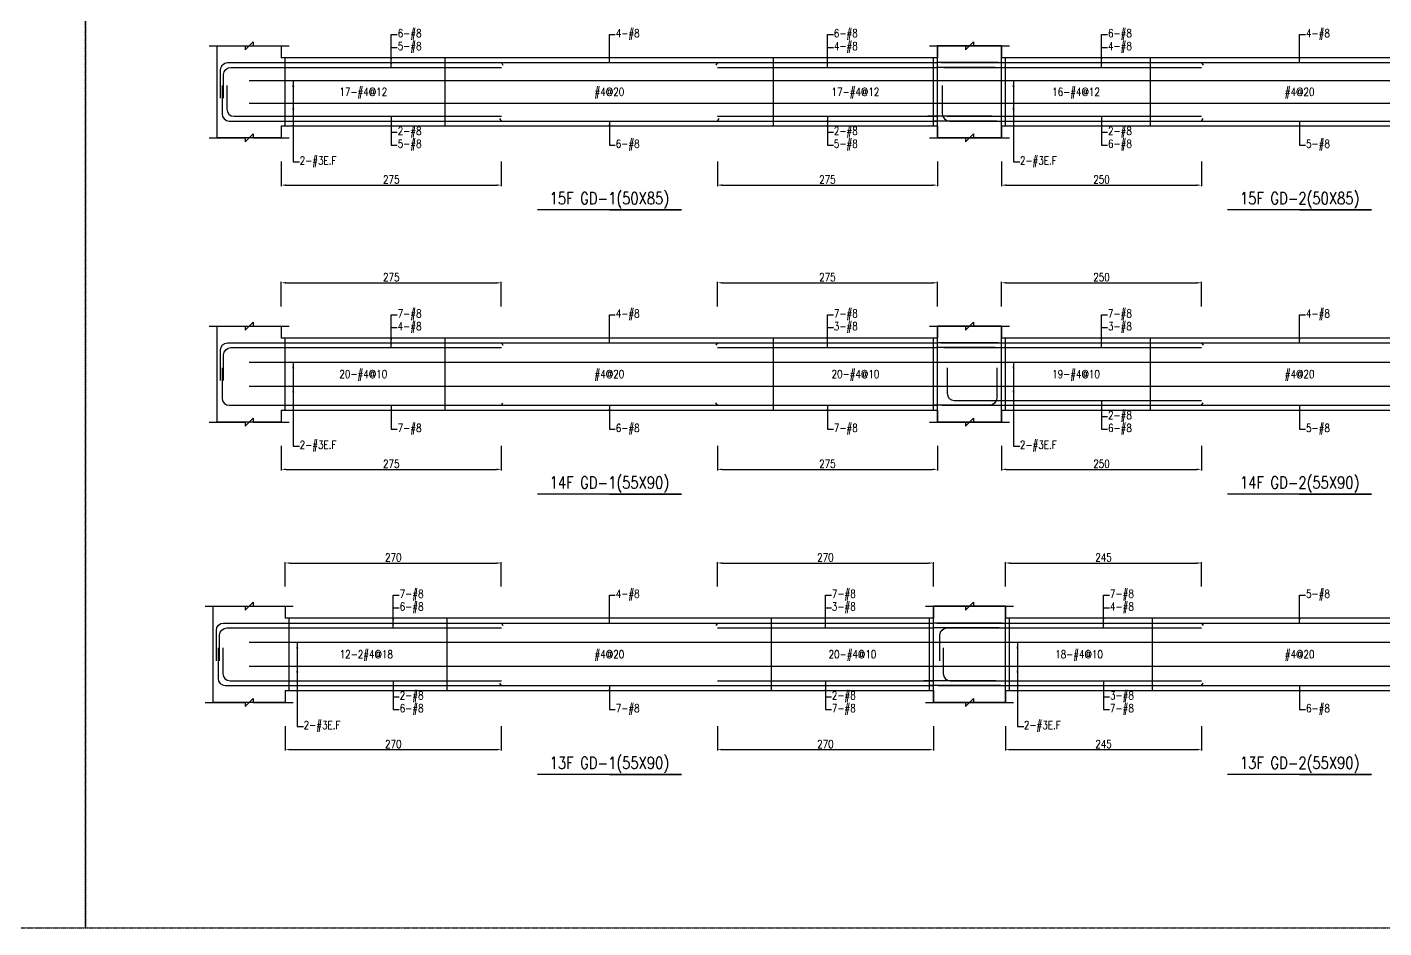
# Model space of a CAD drawing. Header units: millimetres. Extents: x 0 to 84580, y -12276 to 4373.
# Drawn here: x 35759 to 37454, y -6138 to -5013 of the extents above; entities that cross this region are included whole.
import ezdxf
from ezdxf.enums import TextEntityAlignment as Align

# ---------------------------------------------------------------- set-up
doc = ezdxf.new("R2010")
doc.units = ezdxf.units.MM
doc.header["$MEASUREMENT"] = 0
doc.linetypes.add('CENTER', pattern=[2, 1.25, -0.25, 0.25, -0.25])
for name, color, linetype in [('S-DIM', 2, 'Continuous'), ('S-GRID', 1, 'CENTER'), ('S-LEADER', 2, 'Continuous'), ('S-RC', 130, 'Continuous'), ('S-REINF', 6, 'Continuous'), ('S-TEXT', 2, 'Continuous')]:
    doc.layers.add(name, color=color, linetype=linetype)
doc.styles.add('CS4', font='romans.shx', dxfattribs={"width": 0.8, "bigfont": 'lsp.shx'})
doc.styles.get("Standard").update_dxf_attribs({"font": 'arial.ttf'})
doc.dimstyles.new('ISO-25', dxfattribs={"dimtxt": 2.5, "dimasz": 2.5, "dimexe": 1.25, "dimexo": 0.625, "dimtad": 1, "dimtxsty": 'Standard', "dimcen": 2.5, "dimadec": 0, "dimazin": 0, "dimtfac": 1, "dimtmove": 0, "dimatfit": 3, "dimfxl": 0, "dimarcsym": 0})

# ---------------------------------------------------------------- blocks, each defined once
blk = doc.blocks.new('*D1484')
at = {"layer": 'DEFPOINTS', "color": 0, "transparency": 16777216}
for p in [(36351.5, -5682.4), (36081.5, -5712.4), (36351.5, -5712.4)]:
    blk.add_point(p, dxfattribs=at)
at = {"layer": 'S-DIM', "color": 0, "lineweight": -2, "transparency": 16777216}
for p, q in [((36081.5, -5711.8), (36081.5, -5681.1)), ((36087.5, -5682.4), (36345.5, -5682.4)), ((36351.5, -5711.8), (36351.5, -5681.1))]:
    blk.add_line(p, q, dxfattribs=at)
at = {"layer": 'S-DIM', "color": 0, "transparency": 16777216}
for points in [[(36087.5, -5681.4), (36087.5, -5683.4), (36081.5, -5682.4)], [(36345.5, -5681.4), (36345.5, -5683.4), (36351.5, -5682.4)]]:
    blk.add_solid(points, dxfattribs=at)
at = {"layer": 'S-DIM', "color": 0, "transparency": 16777216, "insert": (36216.5, -5675.4), "char_height": 10, "attachment_point": 5, "style": 'CS4'}
blk.add_mtext('270', dxfattribs=at)
blk = doc.blocks.new('*D1485')
at = {"layer": 'DEFPOINTS', "color": 0, "transparency": 16777216}
for p in [(36891.5, -5682.4), (36621.5, -5712.4), (36891.5, -5712.4)]:
    blk.add_point(p, dxfattribs=at)
at = {"layer": 'S-DIM', "color": 0, "lineweight": -2, "transparency": 16777216}
for p, q in [((36621.5, -5711.8), (36621.5, -5681.1)), ((36627.5, -5682.4), (36885.5, -5682.4)), ((36891.5, -5711.8), (36891.5, -5681.1))]:
    blk.add_line(p, q, dxfattribs=at)
at = {"layer": 'S-DIM', "color": 0, "transparency": 16777216}
for points in [[(36627.5, -5681.4), (36627.5, -5683.4), (36621.5, -5682.4)], [(36885.5, -5681.4), (36885.5, -5683.4), (36891.5, -5682.4)]]:
    blk.add_solid(points, dxfattribs=at)
at = {"layer": 'S-DIM', "color": 0, "transparency": 16777216, "insert": (36756.5, -5675.4), "char_height": 10, "attachment_point": 5, "style": 'CS4'}
blk.add_mtext('270', dxfattribs=at)
blk = doc.blocks.new('*D1486')
at = {"layer": 'DEFPOINTS', "color": 0, "transparency": 16777216}
for p in [(36081.5, -5885.4), (36351.5, -5885.4), (36351.5, -5915.4)]:
    blk.add_point(p, dxfattribs=at)
at = {"layer": 'S-DIM', "color": 0, "lineweight": -2, "transparency": 16777216}
for p, q in [((36081.5, -5886), (36081.5, -5916.6)), ((36351.5, -5886), (36351.5, -5916.6)), ((36087.5, -5915.4), (36345.5, -5915.4))]:
    blk.add_line(p, q, dxfattribs=at)
at = {"layer": 'S-DIM', "color": 0, "transparency": 16777216}
for points in [[(36087.5, -5914.4), (36087.5, -5916.4), (36081.5, -5915.4)], [(36345.5, -5914.4), (36345.5, -5916.4), (36351.5, -5915.4)]]:
    blk.add_solid(points, dxfattribs=at)
at = {"layer": 'S-DIM', "color": 0, "transparency": 16777216, "insert": (36216.5, -5908.4), "char_height": 10, "attachment_point": 5, "style": 'CS4'}
blk.add_mtext('270', dxfattribs=at)
blk = doc.blocks.new('*D1487')
at = {"layer": 'DEFPOINTS', "color": 0, "transparency": 16777216}
for p in [(36621.5, -5885.4), (36891.5, -5885.4), (36891.5, -5915.4)]:
    blk.add_point(p, dxfattribs=at)
at = {"layer": 'S-DIM', "color": 0, "lineweight": -2, "transparency": 16777216}
for p, q in [((36621.5, -5886), (36621.5, -5916.6)), ((36891.5, -5886), (36891.5, -5916.6)), ((36627.5, -5915.4), (36885.5, -5915.4))]:
    blk.add_line(p, q, dxfattribs=at)
at = {"layer": 'S-DIM', "color": 0, "transparency": 16777216}
for points in [[(36627.5, -5914.4), (36627.5, -5916.4), (36621.5, -5915.4)], [(36885.5, -5914.4), (36885.5, -5916.4), (36891.5, -5915.4)]]:
    blk.add_solid(points, dxfattribs=at)
at = {"layer": 'S-DIM', "color": 0, "transparency": 16777216, "insert": (36756.5, -5908.4), "char_height": 10, "attachment_point": 5, "style": 'CS4'}
blk.add_mtext('270', dxfattribs=at)
blk = doc.blocks.new('*D1488')
at = {"layer": 'DEFPOINTS', "color": 0, "transparency": 16777216}
for p in [(36351.5, -5332.4), (36076.5, -5362.4), (36351.5, -5362.4)]:
    blk.add_point(p, dxfattribs=at)
at = {"layer": 'S-DIM', "color": 0, "lineweight": -2, "transparency": 16777216}
for p, q in [((36076.5, -5361.8), (36076.5, -5331.1)), ((36082.5, -5332.4), (36345.5, -5332.4)), ((36351.5, -5361.8), (36351.5, -5331.1))]:
    blk.add_line(p, q, dxfattribs=at)
at = {"layer": 'S-DIM', "color": 0, "transparency": 16777216}
for points in [[(36082.5, -5331.4), (36082.5, -5333.4), (36076.5, -5332.4)], [(36345.5, -5331.4), (36345.5, -5333.4), (36351.5, -5332.4)]]:
    blk.add_solid(points, dxfattribs=at)
at = {"layer": 'S-DIM', "color": 0, "transparency": 16777216, "insert": (36214, -5325.4), "char_height": 10, "attachment_point": 5, "style": 'CS4'}
blk.add_mtext('275', dxfattribs=at)
blk = doc.blocks.new('*D1489')
at = {"layer": 'DEFPOINTS', "color": 0, "transparency": 16777216}
for p in [(36896.5, -5332.4), (36621.5, -5362.4), (36896.5, -5362.4)]:
    blk.add_point(p, dxfattribs=at)
at = {"layer": 'S-DIM', "color": 0, "lineweight": -2, "transparency": 16777216}
for p, q in [((36621.5, -5361.8), (36621.5, -5331.1)), ((36627.5, -5332.4), (36890.5, -5332.4)), ((36896.5, -5361.8), (36896.5, -5331.1))]:
    blk.add_line(p, q, dxfattribs=at)
at = {"layer": 'S-DIM', "color": 0, "transparency": 16777216}
for points in [[(36627.5, -5331.4), (36627.5, -5333.4), (36621.5, -5332.4)], [(36890.5, -5331.4), (36890.5, -5333.4), (36896.5, -5332.4)]]:
    blk.add_solid(points, dxfattribs=at)
at = {"layer": 'S-DIM', "color": 0, "transparency": 16777216, "insert": (36759, -5325.4), "char_height": 10, "attachment_point": 5, "style": 'CS4'}
blk.add_mtext('275', dxfattribs=at)
blk = doc.blocks.new('*D1490')
at = {"layer": 'DEFPOINTS', "color": 0, "transparency": 16777216}
for p in [(36076.5, -5535.4), (36351.5, -5535.4), (36351.5, -5565.4)]:
    blk.add_point(p, dxfattribs=at)
at = {"layer": 'S-DIM', "color": 0, "lineweight": -2, "transparency": 16777216}
for p, q in [((36076.5, -5536), (36076.5, -5566.6)), ((36351.5, -5536), (36351.5, -5566.6)), ((36082.5, -5565.4), (36345.5, -5565.4))]:
    blk.add_line(p, q, dxfattribs=at)
at = {"layer": 'S-DIM', "color": 0, "transparency": 16777216}
for points in [[(36082.5, -5564.4), (36082.5, -5566.4), (36076.5, -5565.4)], [(36345.5, -5564.4), (36345.5, -5566.4), (36351.5, -5565.4)]]:
    blk.add_solid(points, dxfattribs=at)
at = {"layer": 'S-DIM', "color": 0, "transparency": 16777216, "insert": (36214, -5558.4), "char_height": 10, "attachment_point": 5, "style": 'CS4'}
blk.add_mtext('275', dxfattribs=at)
blk = doc.blocks.new('*D1491')
at = {"layer": 'DEFPOINTS', "color": 0, "transparency": 16777216}
for p in [(36621.5, -5535.4), (36896.5, -5535.4), (36896.5, -5565.4)]:
    blk.add_point(p, dxfattribs=at)
at = {"layer": 'S-DIM', "color": 0, "lineweight": -2, "transparency": 16777216}
for p, q in [((36621.5, -5536), (36621.5, -5566.6)), ((36896.5, -5536), (36896.5, -5566.6)), ((36627.5, -5565.4), (36890.5, -5565.4))]:
    blk.add_line(p, q, dxfattribs=at)
at = {"layer": 'S-DIM', "color": 0, "transparency": 16777216}
for points in [[(36627.5, -5564.4), (36627.5, -5566.4), (36621.5, -5565.4)], [(36890.5, -5564.4), (36890.5, -5566.4), (36896.5, -5565.4)]]:
    blk.add_solid(points, dxfattribs=at)
at = {"layer": 'S-DIM', "color": 0, "transparency": 16777216, "insert": (36759, -5558.4), "char_height": 10, "attachment_point": 5, "style": 'CS4'}
blk.add_mtext('275', dxfattribs=at)
blk = doc.blocks.new('*D1494')
at = {"layer": 'DEFPOINTS', "color": 0, "transparency": 16777216}
for p in [(36076.5, -5180.4), (36351.5, -5180.4), (36351.5, -5210.4)]:
    blk.add_point(p, dxfattribs=at)
at = {"layer": 'S-DIM', "color": 0, "lineweight": -2, "transparency": 16777216}
for p, q in [((36076.5, -5181), (36076.5, -5211.6)), ((36351.5, -5181), (36351.5, -5211.6)), ((36082.5, -5210.4), (36345.5, -5210.4))]:
    blk.add_line(p, q, dxfattribs=at)
at = {"layer": 'S-DIM', "color": 0, "transparency": 16777216}
for points in [[(36082.5, -5209.4), (36082.5, -5211.4), (36076.5, -5210.4)], [(36345.5, -5209.4), (36345.5, -5211.4), (36351.5, -5210.4)]]:
    blk.add_solid(points, dxfattribs=at)
at = {"layer": 'S-DIM', "color": 0, "transparency": 16777216, "insert": (36214, -5203.4), "char_height": 10, "attachment_point": 5, "style": 'CS4'}
blk.add_mtext('275', dxfattribs=at)
blk = doc.blocks.new('*D1495')
at = {"layer": 'DEFPOINTS', "color": 0, "transparency": 16777216}
for p in [(36621.5, -5180.4), (36896.5, -5180.4), (36896.5, -5210.4)]:
    blk.add_point(p, dxfattribs=at)
at = {"layer": 'S-DIM', "color": 0, "lineweight": -2, "transparency": 16777216}
for p, q in [((36621.5, -5181), (36621.5, -5211.6)), ((36896.5, -5181), (36896.5, -5211.6)), ((36627.5, -5210.4), (36890.5, -5210.4))]:
    blk.add_line(p, q, dxfattribs=at)
at = {"layer": 'S-DIM', "color": 0, "transparency": 16777216}
for points in [[(36627.5, -5209.4), (36627.5, -5211.4), (36621.5, -5210.4)], [(36890.5, -5209.4), (36890.5, -5211.4), (36896.5, -5210.4)]]:
    blk.add_solid(points, dxfattribs=at)
at = {"layer": 'S-DIM', "color": 0, "transparency": 16777216, "insert": (36759, -5203.4), "char_height": 10, "attachment_point": 5, "style": 'CS4'}
blk.add_mtext('275', dxfattribs=at)
blk = doc.blocks.new('*D1447')
at = {"layer": 'DEFPOINTS', "color": 0, "transparency": 16777216}
for p in [(37226.5, -5682.4), (36981.5, -5712.4), (37226.5, -5712.4)]:
    blk.add_point(p, dxfattribs=at)
at = {"layer": 'S-DIM', "color": 0, "lineweight": -2, "transparency": 16777216}
for p, q in [((36981.5, -5711.8), (36981.5, -5681.1)), ((36987.5, -5682.4), (37220.5, -5682.4)), ((37226.5, -5711.8), (37226.5, -5681.1))]:
    blk.add_line(p, q, dxfattribs=at)
at = {"layer": 'S-DIM', "color": 0, "transparency": 16777216}
for points in [[(36987.5, -5681.4), (36987.5, -5683.4), (36981.5, -5682.4)], [(37220.5, -5681.4), (37220.5, -5683.4), (37226.5, -5682.4)]]:
    blk.add_solid(points, dxfattribs=at)
at = {"layer": 'S-DIM', "color": 0, "transparency": 16777216, "insert": (37104, -5675.4), "char_height": 10, "attachment_point": 5, "style": 'CS4'}
blk.add_mtext('245', dxfattribs=at)
blk = doc.blocks.new('*D1449')
at = {"layer": 'DEFPOINTS', "color": 0, "transparency": 16777216}
for p in [(36981.5, -5885.4), (37226.5, -5885.4), (37226.5, -5915.4)]:
    blk.add_point(p, dxfattribs=at)
at = {"layer": 'S-DIM', "color": 0, "lineweight": -2, "transparency": 16777216}
for p, q in [((36981.5, -5886), (36981.5, -5916.6)), ((37226.5, -5886), (37226.5, -5916.6)), ((36987.5, -5915.4), (37220.5, -5915.4))]:
    blk.add_line(p, q, dxfattribs=at)
at = {"layer": 'S-DIM', "color": 0, "transparency": 16777216}
for points in [[(36987.5, -5914.4), (36987.5, -5916.4), (36981.5, -5915.4)], [(37220.5, -5914.4), (37220.5, -5916.4), (37226.5, -5915.4)]]:
    blk.add_solid(points, dxfattribs=at)
at = {"layer": 'S-DIM', "color": 0, "transparency": 16777216, "insert": (37104, -5908.4), "char_height": 10, "attachment_point": 5, "style": 'CS4'}
blk.add_mtext('245', dxfattribs=at)
blk = doc.blocks.new('*D1451')
at = {"layer": 'DEFPOINTS', "color": 0, "transparency": 16777216}
for p in [(37226.5, -5332.4), (36976.5, -5362.4), (37226.5, -5362.4)]:
    blk.add_point(p, dxfattribs=at)
at = {"layer": 'S-DIM', "color": 0, "lineweight": -2, "transparency": 16777216}
for p, q in [((36976.5, -5361.8), (36976.5, -5331.1)), ((36982.5, -5332.4), (37220.5, -5332.4)), ((37226.5, -5361.8), (37226.5, -5331.1))]:
    blk.add_line(p, q, dxfattribs=at)
at = {"layer": 'S-DIM', "color": 0, "transparency": 16777216}
for points in [[(36982.5, -5331.4), (36982.5, -5333.4), (36976.5, -5332.4)], [(37220.5, -5331.4), (37220.5, -5333.4), (37226.5, -5332.4)]]:
    blk.add_solid(points, dxfattribs=at)
at = {"layer": 'S-DIM', "color": 0, "transparency": 16777216, "insert": (37101.5, -5325.4), "char_height": 10, "attachment_point": 5, "style": 'CS4'}
blk.add_mtext('250', dxfattribs=at)
blk = doc.blocks.new('*D1453')
at = {"layer": 'DEFPOINTS', "color": 0, "transparency": 16777216}
for p in [(36976.5, -5535.4), (37226.5, -5535.4), (37226.5, -5565.4)]:
    blk.add_point(p, dxfattribs=at)
at = {"layer": 'S-DIM', "color": 0, "lineweight": -2, "transparency": 16777216}
for p, q in [((36976.5, -5536), (36976.5, -5566.6)), ((37226.5, -5536), (37226.5, -5566.6)), ((36982.5, -5565.4), (37220.5, -5565.4))]:
    blk.add_line(p, q, dxfattribs=at)
at = {"layer": 'S-DIM', "color": 0, "transparency": 16777216}
for points in [[(36982.5, -5564.4), (36982.5, -5566.4), (36976.5, -5565.4)], [(37220.5, -5564.4), (37220.5, -5566.4), (37226.5, -5565.4)]]:
    blk.add_solid(points, dxfattribs=at)
at = {"layer": 'S-DIM', "color": 0, "transparency": 16777216, "insert": (37101.5, -5558.4), "char_height": 10, "attachment_point": 5, "style": 'CS4'}
blk.add_mtext('250', dxfattribs=at)
blk = doc.blocks.new('*D1457')
at = {"layer": 'DEFPOINTS', "color": 0, "transparency": 16777216}
for p in [(36976.5, -5180.4), (37226.5, -5180.4), (37226.5, -5210.4)]:
    blk.add_point(p, dxfattribs=at)
at = {"layer": 'S-DIM', "color": 0, "lineweight": -2, "transparency": 16777216}
for p, q in [((36976.5, -5181), (36976.5, -5211.6)), ((37226.5, -5181), (37226.5, -5211.6)), ((36982.5, -5210.4), (37220.5, -5210.4))]:
    blk.add_line(p, q, dxfattribs=at)
at = {"layer": 'S-DIM', "color": 0, "transparency": 16777216}
for points in [[(36982.5, -5209.4), (36982.5, -5211.4), (36976.5, -5210.4)], [(37220.5, -5209.4), (37220.5, -5211.4), (37226.5, -5210.4)]]:
    blk.add_solid(points, dxfattribs=at)
at = {"layer": 'S-DIM', "color": 0, "transparency": 16777216, "insert": (37101.5, -5203.4), "char_height": 10, "attachment_point": 5, "style": 'CS4'}
blk.add_mtext('250', dxfattribs=at)

msp = doc.modelspace()

# ---------------------------------------------------------------- linework, layer by layer
at = {"layer": 'S-GRID'}
for points in [[(32603, -6138), (35832, -6138), (35832, -4069), (32603, -4069), (32603, -6138)], [(35832, -6138), (39061, -6138), (39061, -4069), (35832, -4069), (35832, -6138)]]:
    msp.add_lwpolyline(points, dxfattribs=at)
at = {"layer": 'S-RC'}
for points in [[(35986.544, -5036.382), (36031.544, -5036.391), (36031.543, -5041.391), (36041.545, -5031.393), (36041.544, -5036.393), (36086.544, -5036.402)], [(36886.544, -5036.382), (36931.544, -5036.391), (36931.543, -5041.391), (36941.545, -5031.393), (36941.544, -5036.393), (36986.544, -5036.402)], [(36886.544, -5036.382), (36931.544, -5036.391), (36931.543, -5041.391), (36941.545, -5031.393), (36941.544, -5036.393), (36986.544, -5036.402)], [(36076.544, -5136.382), (36076.544, -5151.382), (35996.544, -5151.382), (35996.544, -5036.382), (36076.544, -5036.382), (36076.544, -5051.382)], [(36896.544, -5051.382), (36076.544, -5051.382)], [(36896.544, -5136.382), (36896.544, -5151.382), (36976.544, -5151.382), (36976.544, -5036.382), (36896.544, -5036.382), (36896.544, -5051.382)], [(36976.544, -5136.382), (36976.544, -5151.382), (36896.544, -5151.382), (36896.544, -5036.382), (36976.544, -5036.382), (36976.544, -5051.382)], [(37721.544, -5051.382), (36976.544, -5051.382)], [(36076.544, -5136.382), (36896.544, -5136.382)], [(36976.544, -5136.382), (37721.544, -5136.382)], [(35986.544, -5151.382), (36031.544, -5151.391), (36031.543, -5156.391), (36041.545, -5146.393), (36041.544, -5151.393), (36086.544, -5151.402)], [(36886.544, -5151.382), (36931.544, -5151.391), (36931.543, -5156.391), (36941.545, -5146.393), (36941.544, -5151.393), (36986.544, -5151.402)], [(36886.544, -5151.382), (36931.544, -5151.391), (36931.543, -5156.391), (36941.545, -5146.393), (36941.544, -5151.393), (36986.544, -5151.402)], [(36486.544, -5241.382), (36576.544, -5241.382), (36396.544, -5241.382)], [(37349.044, -5241.382), (37439.044, -5241.382), (37259.044, -5241.382)], [(35986.544, -5386.382), (36031.544, -5386.391), (36031.543, -5391.391), (36041.545, -5381.393), (36041.544, -5386.393), (36086.544, -5386.402)], [(36076.544, -5491.382), (36076.544, -5506.382), (35996.544, -5506.382), (35996.544, -5386.382), (36076.544, -5386.382), (36076.544, -5401.382)], [(36886.544, -5386.382), (36931.544, -5386.391), (36931.543, -5391.391), (36941.545, -5381.393), (36941.544, -5386.393), (36986.544, -5386.402)], [(36886.544, -5386.382), (36931.544, -5386.391), (36931.543, -5391.391), (36941.545, -5381.393), (36941.544, -5386.393), (36986.544, -5386.402)], [(36896.544, -5491.382), (36896.544, -5506.382), (36976.544, -5506.382), (36976.544, -5386.382), (36896.544, -5386.382), (36896.544, -5401.382)], [(36976.544, -5491.382), (36976.544, -5506.382), (36896.544, -5506.382), (36896.544, -5386.382), (36976.544, -5386.382), (36976.544, -5401.382)], [(36896.544, -5401.382), (36076.544, -5401.382)], [(37721.544, -5401.382), (36976.544, -5401.382)], [(36076.544, -5491.382), (36896.544, -5491.382)], [(36976.544, -5491.382), (37721.544, -5491.382)], [(35986.544, -5506.382), (36031.544, -5506.391), (36031.543, -5511.391), (36041.545, -5501.393), (36041.544, -5506.393), (36086.544, -5506.402)], [(36886.544, -5506.382), (36931.544, -5506.391), (36931.543, -5511.391), (36941.545, -5501.393), (36941.544, -5506.393), (36986.544, -5506.402)], [(36886.544, -5506.382), (36931.544, -5506.391), (36931.543, -5511.391), (36941.545, -5501.393), (36941.544, -5506.393), (36986.544, -5506.402)], [(36486.544, -5596.382), (36576.544, -5596.382), (36396.544, -5596.382)], [(37349.044, -5596.382), (37439.044, -5596.382), (37259.044, -5596.382)], [(35981.544, -5736.382), (36031.544, -5736.392), (36031.543, -5741.392), (36041.545, -5731.394), (36041.544, -5736.394), (36091.544, -5736.404)], [(36081.544, -5841.382), (36081.544, -5856.382), (35991.544, -5856.382), (35991.544, -5736.382), (36081.544, -5736.382), (36081.544, -5751.382)], [(36881.544, -5736.382), (36931.544, -5736.392), (36931.543, -5741.392), (36941.545, -5731.394), (36941.544, -5736.394), (36991.544, -5736.404)], [(36881.544, -5736.382), (36931.544, -5736.392), (36931.543, -5741.392), (36941.545, -5731.394), (36941.544, -5736.394), (36991.544, -5736.404)], [(36891.544, -5841.382), (36891.544, -5856.382), (36981.544, -5856.382), (36981.544, -5736.382), (36891.544, -5736.382), (36891.544, -5751.382)], [(36981.544, -5841.382), (36981.544, -5856.382), (36891.544, -5856.382), (36891.544, -5736.382), (36981.544, -5736.382), (36981.544, -5751.382)], [(36891.544, -5751.382), (36081.544, -5751.382)], [(37716.544, -5751.382), (36981.544, -5751.382)], [(36081.544, -5841.382), (36891.544, -5841.382)], [(36981.544, -5841.382), (37716.544, -5841.382)], [(35981.544, -5856.382), (36031.544, -5856.392), (36031.543, -5861.392), (36041.545, -5851.394), (36041.544, -5856.394), (36091.544, -5856.404)], [(36881.544, -5856.382), (36931.544, -5856.392), (36931.543, -5861.392), (36941.545, -5851.394), (36941.544, -5856.394), (36991.544, -5856.404)], [(36881.544, -5856.382), (36931.544, -5856.392), (36931.543, -5861.392), (36941.545, -5851.394), (36941.544, -5856.394), (36991.544, -5856.404)], [(36486.544, -5946.382), (36576.544, -5946.382), (36396.544, -5946.382)], [(37349.044, -5946.382), (37439.044, -5946.382), (37259.044, -5946.382)]]:
    msp.add_lwpolyline(points, dxfattribs=at)
at = {"layer": 'S-REINF', "color": 1}
for points in [[(36081.544, -5136.382), (36081.544, -5051.382)], [(36281.544, -5136.382), (36281.544, -5051.382)], [(36691.544, -5136.382), (36691.544, -5051.382)], [(36891.544, -5136.382), (36891.544, -5051.382)], [(36981.544, -5136.382), (36981.544, -5051.382)], [(37162.794, -5136.382), (37162.794, -5051.382)], [(36036.544, -5079.715), (36936.544, -5079.715)], [(36936.544, -5079.715), (37761.544, -5079.715)], [(36036.544, -5108.049), (36936.544, -5108.049)], [(36936.544, -5108.049), (37761.544, -5108.049)], [(36081.544, -5491.382), (36081.544, -5401.382)], [(36281.544, -5491.382), (36281.544, -5401.382)], [(36691.544, -5491.382), (36691.544, -5401.382)], [(36891.544, -5491.382), (36891.544, -5401.382)], [(36981.544, -5491.382), (36981.544, -5401.382)], [(37162.794, -5491.382), (37162.794, -5401.382)], [(36036.544, -5431.382), (36936.544, -5431.382)], [(36936.544, -5431.382), (37761.544, -5431.382)], [(36036.544, -5461.382), (36936.544, -5461.382)], [(36936.544, -5461.382), (37761.544, -5461.382)], [(36086.544, -5841.382), (36086.544, -5751.382)], [(36284.044, -5841.382), (36284.044, -5751.382)], [(36689.044, -5841.382), (36689.044, -5751.382)], [(36886.544, -5841.382), (36886.544, -5751.382)], [(36986.544, -5841.382), (36986.544, -5751.382)], [(37165.294, -5841.382), (37165.294, -5751.382)], [(36036.544, -5781.382), (36936.544, -5781.382)], [(36936.544, -5781.382), (37761.544, -5781.382)], [(36036.544, -5811.382), (36936.544, -5811.382)], [(36936.544, -5811.382), (37761.544, -5811.382)]]:
    msp.add_lwpolyline(points, dxfattribs=at)
at = {"layer": 'S-REINF'}
for points in [[(36000.544, -5101.882), (36000.544, -5066.382, -0.41421356), (36009.544, -5057.382), (36076.544, -5057.382)], [(36004.544, -5101.882), (36004.544, -5072.382, -0.41421356), (36013.544, -5063.382), (36076.544, -5063.382)], [(36002.544, -5085.882), (36002.544, -5121.382, 0.41421356), (36011.544, -5130.382), (36076.544, -5130.382)], [(36008.544, -5085.882), (36008.544, -5115.382, 0.41421356), (36017.544, -5124.382), (36076.544, -5124.382)], [(36902.544, -5085.882), (36902.544, -5121.382, 0.41421356), (36911.544, -5130.382), (36976.544, -5130.382)], [(36000.544, -5454.382), (36000.544, -5416.382, -0.41421356), (36009.544, -5407.382), (36076.544, -5407.382)], [(36004.544, -5454.382), (36004.544, -5422.382, -0.41421356), (36013.544, -5413.382), (36076.544, -5413.382)], [(36002.544, -5438.382), (36002.544, -5476.382, 0.41421356), (36011.544, -5485.382), (36076.544, -5485.382)], [(36970.544, -5438.382), (36970.544, -5476.382, -0.41421356), (36961.544, -5485.382), (36890.544, -5485.382)], [(36908.544, -5438.382), (36908.544, -5470.382, 0.41421356), (36917.544, -5479.382), (36976.544, -5479.382)], [(35995.544, -5804.382), (35995.544, -5766.382, -0.41421356), (36004.544, -5757.382), (36081.544, -5757.382)], [(35999.544, -5804.382), (35999.544, -5772.382, -0.41421356), (36008.544, -5763.382), (36081.544, -5763.382)], [(36899.544, -5804.382), (36899.544, -5772.382, -0.41421356), (36908.544, -5763.382), (36981.544, -5763.382)], [(35997.544, -5788.382), (35997.544, -5826.382, 0.41421356), (36006.544, -5835.382), (36081.544, -5835.382)], [(36003.544, -5788.382), (36003.544, -5820.382, 0.41421356), (36012.544, -5829.382), (36081.544, -5829.382)], [(36903.544, -5788.382), (36903.544, -5820.382, 0.41421356), (36912.544, -5829.382), (36981.544, -5829.382)]]:
    msp.add_lwpolyline(points, format="xyb", dxfattribs=at)
for points in [[(36076.544, -5057.382), (36351.544, -5057.382)], [(36076.544, -5063.382), (36351.544, -5063.382)], [(36351.544, -5057.382), (36353.544, -5060.382)], [(36351.544, -5057.382), (36621.544, -5057.382)], [(36621.544, -5057.382), (36619.544, -5060.382)], [(36621.544, -5057.382), (36896.544, -5057.382)], [(36621.544, -5063.382), (36896.544, -5063.382)], [(36972.544, -5057.382), (36896.544, -5057.382)], [(36968.544, -5063.382), (36896.544, -5063.382)], [(36900.544, -5057.382), (36976.544, -5057.382)], [(36904.544, -5063.382), (36976.544, -5063.382)], [(36976.544, -5057.382), (37226.544, -5057.382)], [(36976.544, -5063.382), (37226.544, -5063.382)], [(37226.544, -5057.382), (37228.544, -5060.382)], [(37226.544, -5057.382), (37471.544, -5057.382)], [(36076.544, -5124.382), (36351.544, -5124.382)], [(36076.544, -5130.382), (36351.544, -5130.382)], [(36351.544, -5130.382), (36349.544, -5127.382)], [(36351.544, -5130.382), (36621.544, -5130.382)], [(36621.544, -5124.382), (36896.544, -5124.382)], [(36621.544, -5130.382), (36623.544, -5127.382)], [(36621.544, -5130.382), (36896.544, -5130.382)], [(36964.544, -5124.382), (36884.544, -5124.382)], [(36970.544, -5130.382), (36890.544, -5130.382)], [(36908.544, -5124.382), (36976.544, -5124.382)], [(36976.544, -5124.382), (37226.544, -5124.382)], [(36976.544, -5130.382), (37226.544, -5130.382)], [(37226.544, -5130.382), (37228.544, -5127.382)], [(37226.544, -5130.382), (37471.544, -5130.382)], [(36076.544, -5407.382), (36351.544, -5407.382)], [(36351.544, -5407.382), (36353.544, -5410.382)], [(36351.544, -5407.382), (36621.544, -5407.382)], [(36621.544, -5407.382), (36619.544, -5410.382)], [(36621.544, -5407.382), (36896.544, -5407.382)], [(36972.544, -5407.382), (36896.544, -5407.382)], [(36900.544, -5407.382), (36976.544, -5407.382)], [(36976.544, -5407.382), (37226.544, -5407.382)], [(37226.544, -5407.382), (37228.544, -5410.382)], [(37226.544, -5407.382), (37471.544, -5407.382)], [(36076.544, -5413.382), (36351.544, -5413.382)], [(36621.544, -5413.382), (36896.544, -5413.382)], [(36968.544, -5413.382), (36896.544, -5413.382)], [(36904.544, -5413.382), (36976.544, -5413.382)], [(36976.544, -5413.382), (37226.544, -5413.382)], [(36076.544, -5485.382), (36351.544, -5485.382)], [(36351.544, -5485.382), (36353.544, -5482.382)], [(36351.544, -5485.382), (36621.544, -5485.382)], [(36621.544, -5485.382), (36619.544, -5482.382)], [(36621.544, -5485.382), (36896.544, -5485.382)], [(36902.544, -5485.382), (36976.544, -5485.382)], [(36976.544, -5479.382), (37226.544, -5479.382)], [(36976.544, -5485.382), (37226.544, -5485.382)], [(37226.544, -5485.382), (37228.544, -5482.382)], [(37226.544, -5485.382), (37471.544, -5485.382)], [(36081.544, -5757.382), (36351.544, -5757.382)], [(36081.544, -5763.382), (36351.544, -5763.382)], [(36351.544, -5757.382), (36353.544, -5760.382)], [(36351.544, -5757.382), (36621.544, -5757.382)], [(36621.544, -5757.382), (36619.544, -5760.382)], [(36621.544, -5757.382), (36891.544, -5757.382)], [(36621.544, -5763.382), (36891.544, -5763.382)], [(36977.544, -5757.382), (36891.544, -5757.382)], [(36973.544, -5763.382), (36891.544, -5763.382)], [(36895.544, -5757.382), (36981.544, -5757.382)], [(36981.544, -5757.382), (37226.544, -5757.382)], [(36981.544, -5763.382), (37226.544, -5763.382)], [(37226.544, -5757.382), (37228.544, -5760.382)], [(37226.544, -5757.382), (37471.544, -5757.382)], [(36081.544, -5829.382), (36351.544, -5829.382)], [(36621.544, -5829.382), (36891.544, -5829.382)], [(36969.544, -5829.382), (36879.544, -5829.382)], [(36981.544, -5829.382), (37226.544, -5829.382)], [(36081.544, -5835.382), (36351.544, -5835.382)], [(36351.544, -5835.382), (36349.544, -5832.382)], [(36351.544, -5835.382), (36621.544, -5835.382)], [(36621.544, -5835.382), (36891.544, -5835.382)], [(36975.544, -5835.382), (36885.544, -5835.382)], [(36897.544, -5835.382), (36981.544, -5835.382)], [(36981.544, -5835.382), (37226.544, -5835.382)], [(37226.544, -5835.382), (37228.544, -5832.382)], [(37226.544, -5835.382), (37471.544, -5835.382)]]:
    msp.add_lwpolyline(points, dxfattribs=at)

# ---------------------------------------------------------------- texts
at = {"layer": 'S-LEADER', "char_height": 10, "attachment_point": 4, "style": 'CS4'}
for s, insert in [('6-#8', (36222.044, -5022.382)), ('4-#8', (36494.544, -5022.382)), ('6-#8', (36767.044, -5022.382)), ('6-#8', (37109.544, -5022.382)), ('4-#8', (37357.044, -5022.382)), ('5-#8', (36222.044, -5038.382)), ('4-#8', (36767.044, -5038.382)), ('4-#8', (37109.544, -5038.382)), ('2-#8', (36222.044, -5144.382)), ('2-#8', (36767.044, -5144.382)), ('2-#8', (37109.544, -5144.382)), ('5-#8', (36222.044, -5160.382)), ('6-#8', (36494.544, -5160.382)), ('5-#8', (36767.044, -5160.382)), ('6-#8', (37109.544, -5160.382)), ('5-#8', (37357.044, -5160.382)), ('7-#8', (36222.044, -5372.382)), ('4-#8', (36494.544, -5372.382)), ('7-#8', (36767.044, -5372.382)), ('7-#8', (37109.544, -5372.382)), ('4-#8', (37357.044, -5372.382)), ('4-#8', (36222.044, -5388.382)), ('3-#8', (36767.044, -5388.382)), ('3-#8', (37109.544, -5388.382)), ('2-#8', (37109.544, -5499.382)), ('7-#8', (36222.044, -5515.382)), ('6-#8', (36494.544, -5515.382)), ('7-#8', (36767.044, -5515.382)), ('6-#8', (37109.544, -5515.382)), ('5-#8', (37357.044, -5515.382)), ('7-#8', (36224.544, -5722.382)), ('6-#8', (36224.544, -5738.382)), ('4-#8', (36494.544, -5722.382)), ('7-#8', (36764.544, -5722.382)), ('3-#8', (36764.544, -5738.382)), ('7-#8', (37112.044, -5722.382)), ('4-#8', (37112.044, -5738.382)), ('5-#8', (37357.044, -5722.382)), ('2-#8', (36224.544, -5849.382)), ('2-#8', (36764.544, -5849.382)), ('3-#8', (37112.044, -5849.382)), ('6-#8', (36224.544, -5865.382)), ('7-#8', (36494.544, -5865.382)), ('7-#8', (36764.544, -5865.382)), ('7-#8', (37112.044, -5865.382)), ('6-#8', (37357.044, -5865.382))]:
    msp.add_mtext(s, dxfattribs=dict(at, insert=insert))
at = {"layer": 'S-LEADER', "color": 3, "char_height": 10, "attachment_point": 4, "style": 'CS4'}
for insert in [(36099.544, -5181.382), (36999.544, -5181.382), (36099.544, -5536.382), (36999.544, -5536.382), (36104.544, -5886.382), (37004.544, -5886.382)]:
    msp.add_mtext('2-#3E.F', dxfattribs=dict(at, insert=insert))
at = {"layer": 'S-RC', "style": 'CS4', "width": 0.8}
for s, p in [('15F GD-1(50X85)', (36486.544, -5234.382)), ('15F GD-2(50X85)', (37349.044, -5234.382)), ('14F GD-1(55X90)', (36486.544, -5589.382)), ('14F GD-2(55X90)', (37349.044, -5589.382)), ('13F GD-1(55X90)', (36486.544, -5939.382)), ('13F GD-2(55X90)', (37349.044, -5939.382))]:
    msp.add_text(s, height=15, dxfattribs=at).set_placement(p, align=Align.CENTER)
at = {"layer": 'S-TEXT', "color": 1, "style": 'CS4', "width": 0.8}
for s, p in [('17-#4@12', (36179.044, -5098.882)), ('#4@20', (36486.544, -5098.882)), ('17-#4@12', (36794.044, -5098.882)), ('16-#4@12', (37069.669, -5098.882)), ('#4@20', (37349.044, -5098.882)), ('20-#4@10', (36179.044, -5451.382)), ('#4@20', (36486.544, -5451.382)), ('20-#4@10', (36794.044, -5451.382)), ('19-#4@10', (37069.669, -5451.382)), ('#4@20', (37349.044, -5451.382)), ('12-2#4@18', (36182.794, -5801.382)), ('#4@20', (36486.544, -5801.382)), ('20-#4@10', (36790.294, -5801.382)), ('18-#4@10', (37073.419, -5801.382)), ('#4@20', (37349.044, -5801.382))]:
    msp.add_text(s, height=10, dxfattribs=at).set_placement(p, align=Align.CENTER)

# ---------------------------------------------------------------- dimensions: what is measured, and where the dimension line sits
at = {"layer": 'S-DIM'}
for p1, p2, distance, picture, middle in [((36076.544, -5180.382), (36351.544, -5180.382), -30, '*D1494', (36214.044, -5203.382)), ((36621.544, -5180.382), (36896.544, -5180.382), -30, '*D1495', (36759.044, -5203.382)), ((36976.544, -5180.382), (37226.544, -5180.382), -30, '*D1457', (37101.544, -5203.382)), ((36076.544, -5362.382), (36351.544, -5362.382), 30, '*D1488', (36214.044, -5325.382)), ((36621.544, -5362.382), (36896.544, -5362.382), 30, '*D1489', (36759.044, -5325.382)), ((36976.544, -5362.382), (37226.544, -5362.382), 30, '*D1451', (37101.544, -5325.382)), ((36076.544, -5535.382), (36351.544, -5535.382), -30, '*D1490', (36214.044, -5558.382)), ((36621.544, -5535.382), (36896.544, -5535.382), -30, '*D1491', (36759.044, -5558.382)), ((36976.544, -5535.382), (37226.544, -5535.382), -30, '*D1453', (37101.544, -5558.382)), ((36081.544, -5712.382), (36351.544, -5712.382), 30, '*D1484', (36216.544, -5675.382)), ((36621.544, -5712.382), (36891.544, -5712.382), 30, '*D1485', (36756.544, -5675.382)), ((36981.544, -5712.382), (37226.544, -5712.382), 30, '*D1447', (37104.044, -5675.382)), ((36081.544, -5885.382), (36351.544, -5885.382), -30, '*D1486', (36216.544, -5908.382)), ((36621.544, -5885.382), (36891.544, -5885.382), -30, '*D1487', (36756.544, -5908.382)), ((36981.544, -5885.382), (37226.544, -5885.382), -30, '*D1449', (37104.044, -5908.382))]:
    dim = msp.add_aligned_dim(p1=p1, p2=p2, distance=distance, dimstyle='ISO-25', override={"dimtxt": 10, "dimasz": 6, "dimgap": 2, "dimtxsty": 'CS4'}, dxfattribs=at)
    dim.commit()
    dim.dimension.update_dxf_attribs({"geometry": picture, "text_midpoint": middle})

# ---------------------------------------------------------------- leaders
at = {"layer": 'S-LEADER', "annotation_type": 0, "has_hookline": 1, "hookline_direction": 0}
for points, override, text_width in [([(36214.044, -5057.382), (36214.044, -5022.382), (36221.419, -5022.382)], {"dimasz": 6, "dimtad": 0}, 30.476), ([(36486.544, -5057.382), (36486.544, -5022.382), (36493.919, -5022.382)], {"dimasz": 6, "dimtad": 0}, 30.857), ([(36759.044, -5057.382), (36759.044, -5022.382), (36766.419, -5022.382)], {"dimasz": 6, "dimtad": 0}, 30.476), ([(37101.544, -5057.382), (37101.544, -5022.382), (37108.919, -5022.382)], {"dimasz": 6, "dimtad": 0}, 30.476), ([(37349.044, -5057.382), (37349.044, -5022.382), (37356.419, -5022.382)], {"dimasz": 6, "dimtad": 0}, 30.857), ([(36214.044, -5063.382), (36214.044, -5038.382), (36221.419, -5038.382)], {"dimasz": 6, "dimtad": 0}, 30.857), ([(36759.044, -5063.382), (36759.044, -5038.382), (36766.419, -5038.382)], {"dimasz": 6, "dimtad": 0}, 30.857), ([(37101.544, -5063.382), (37101.544, -5038.382), (37108.919, -5038.382)], {"dimasz": 6, "dimtad": 0}, 30.857), ([(36091.544, -5108.049), (36091.544, -5181.382), (36098.919, -5181.382)], {"dimasz": 8, "dimtad": 0}, 49.524), ([(36991.544, -5108.049), (36991.544, -5181.382), (36998.919, -5181.382)], {"dimasz": 8, "dimtad": 0}, 49.524), ([(36214.044, -5124.382), (36214.044, -5144.382), (36221.419, -5144.382)], {"dimasz": 6, "dimtad": 0}, 30.857), ([(36214.044, -5130.382), (36214.044, -5160.382), (36221.419, -5160.382)], {"dimasz": 6, "dimtad": 0}, 30.857), ([(36486.544, -5130.382), (36486.544, -5160.382), (36493.919, -5160.382)], {"dimasz": 6, "dimtad": 0}, 30.476), ([(36759.044, -5124.382), (36759.044, -5144.382), (36766.419, -5144.382)], {"dimasz": 6, "dimtad": 0}, 30.857), ([(36759.044, -5130.382), (36759.044, -5160.382), (36766.419, -5160.382)], {"dimasz": 6, "dimtad": 0}, 30.857), ([(37101.544, -5124.382), (37101.544, -5144.382), (37108.919, -5144.382)], {"dimasz": 6, "dimtad": 0}, 30.857), ([(37101.544, -5130.382), (37101.544, -5160.382), (37108.919, -5160.382)], {"dimasz": 6, "dimtad": 0}, 30.476), ([(37349.044, -5130.382), (37349.044, -5160.382), (37356.419, -5160.382)], {"dimasz": 6, "dimtad": 0}, 30.857), ([(36214.044, -5407.382), (36214.044, -5372.382), (36221.419, -5372.382)], {"dimasz": 6, "dimtad": 0}, 30.857), ([(36486.544, -5407.382), (36486.544, -5372.382), (36493.919, -5372.382)], {"dimasz": 6, "dimtad": 0}, 30.857), ([(36759.044, -5407.382), (36759.044, -5372.382), (36766.419, -5372.382)], {"dimasz": 6, "dimtad": 0}, 30.857), ([(37101.544, -5407.382), (37101.544, -5372.382), (37108.919, -5372.382)], {"dimasz": 6, "dimtad": 0}, 30.857), ([(37349.044, -5407.382), (37349.044, -5372.382), (37356.419, -5372.382)], {"dimasz": 6, "dimtad": 0}, 30.857), ([(36214.044, -5413.382), (36214.044, -5388.382), (36221.419, -5388.382)], {"dimasz": 6, "dimtad": 0}, 30.857), ([(36759.044, -5413.382), (36759.044, -5388.382), (36766.419, -5388.382)], {"dimasz": 6, "dimtad": 0}, 30.857), ([(37101.544, -5413.382), (37101.544, -5388.382), (37108.919, -5388.382)], {"dimasz": 6, "dimtad": 0}, 30.857), ([(36091.544, -5461.382), (36091.544, -5536.382), (36098.919, -5536.382)], {"dimasz": 8, "dimtad": 0}, 49.524), ([(36991.544, -5461.382), (36991.544, -5536.382), (36998.919, -5536.382)], {"dimasz": 8, "dimtad": 0}, 49.524), ([(36214.044, -5485.382), (36214.044, -5515.382), (36221.419, -5515.382)], {"dimasz": 6, "dimtad": 0}, 30.857), ([(36486.544, -5485.382), (36486.544, -5515.382), (36493.919, -5515.382)], {"dimasz": 6, "dimtad": 0}, 30.476), ([(36759.044, -5485.382), (36759.044, -5515.382), (36766.419, -5515.382)], {"dimasz": 6, "dimtad": 0}, 30.857), ([(37101.544, -5479.382), (37101.544, -5499.382), (37108.919, -5499.382)], {"dimasz": 6, "dimtad": 0}, 30.857), ([(37101.544, -5485.382), (37101.544, -5515.382), (37108.919, -5515.382)], {"dimasz": 6, "dimtad": 0}, 30.476), ([(37349.044, -5485.382), (37349.044, -5515.382), (37356.419, -5515.382)], {"dimasz": 6, "dimtad": 0}, 30.857), ([(36216.544, -5757.382), (36216.544, -5722.382), (36223.919, -5722.382)], {"dimasz": 6, "dimtad": 0}, 30.857), ([(36486.544, -5757.382), (36486.544, -5722.382), (36493.919, -5722.382)], {"dimasz": 6, "dimtad": 0}, 30.857), ([(36756.544, -5757.382), (36756.544, -5722.382), (36763.919, -5722.382)], {"dimasz": 6, "dimtad": 0}, 30.857), ([(37104.044, -5757.382), (37104.044, -5722.382), (37111.419, -5722.382)], {"dimasz": 6, "dimtad": 0}, 30.857), ([(37349.044, -5757.382), (37349.044, -5722.382), (37356.419, -5722.382)], {"dimasz": 6, "dimtad": 0}, 30.857), ([(36216.544, -5763.382), (36216.544, -5738.382), (36223.919, -5738.382)], {"dimasz": 6, "dimtad": 0}, 30.476), ([(36756.544, -5763.382), (36756.544, -5738.382), (36763.919, -5738.382)], {"dimasz": 6, "dimtad": 0}, 30.857), ([(37104.044, -5763.382), (37104.044, -5738.382), (37111.419, -5738.382)], {"dimasz": 6, "dimtad": 0}, 30.857), ([(36096.544, -5811.382), (36096.544, -5886.382), (36103.919, -5886.382)], {"dimasz": 8, "dimtad": 0}, 49.524), ([(36996.544, -5811.382), (36996.544, -5886.382), (37003.919, -5886.382)], {"dimasz": 8, "dimtad": 0}, 49.524), ([(36216.544, -5829.382), (36216.544, -5849.382), (36223.919, -5849.382)], {"dimasz": 6, "dimtad": 0}, 30.857), ([(36756.544, -5829.382), (36756.544, -5849.382), (36763.919, -5849.382)], {"dimasz": 6, "dimtad": 0}, 30.857), ([(37104.044, -5829.382), (37104.044, -5849.382), (37111.419, -5849.382)], {"dimasz": 6, "dimtad": 0}, 30.857), ([(36216.544, -5835.382), (36216.544, -5865.382), (36223.919, -5865.382)], {"dimasz": 6, "dimtad": 0}, 30.476), ([(36486.544, -5835.382), (36486.544, -5865.382), (36493.919, -5865.382)], {"dimasz": 6, "dimtad": 0}, 30.857), ([(36756.544, -5835.382), (36756.544, -5865.382), (36763.919, -5865.382)], {"dimasz": 6, "dimtad": 0}, 30.857), ([(37104.044, -5835.382), (37104.044, -5865.382), (37111.419, -5865.382)], {"dimasz": 6, "dimtad": 0}, 30.857), ([(37349.044, -5835.382), (37349.044, -5865.382), (37356.419, -5865.382)], {"dimasz": 6, "dimtad": 0}, 30.476)]:
    msp.add_leader(points, dimstyle='ISO-25', override=override, dxfattribs=dict(at, text_width=text_width))
at = {"layer": 'S-LEADER'}
for points in [[(36091.544, -5079.715), (36091.544, -5181.382), (36099.544, -5181.382)], [(36991.544, -5079.715), (36991.544, -5181.382), (36999.544, -5181.382)], [(36091.544, -5431.382), (36091.544, -5536.382), (36099.544, -5536.382)], [(36991.544, -5431.382), (36991.544, -5536.382), (36999.544, -5536.382)], [(36096.544, -5781.382), (36096.544, -5886.382), (36104.544, -5886.382)], [(36996.544, -5781.382), (36996.544, -5886.382), (37004.544, -5886.382)]]:
    msp.add_leader(points, dimstyle='ISO-25', override={"dimasz": 8}, dxfattribs=at)

doc.saveas('drawing.dxf')
